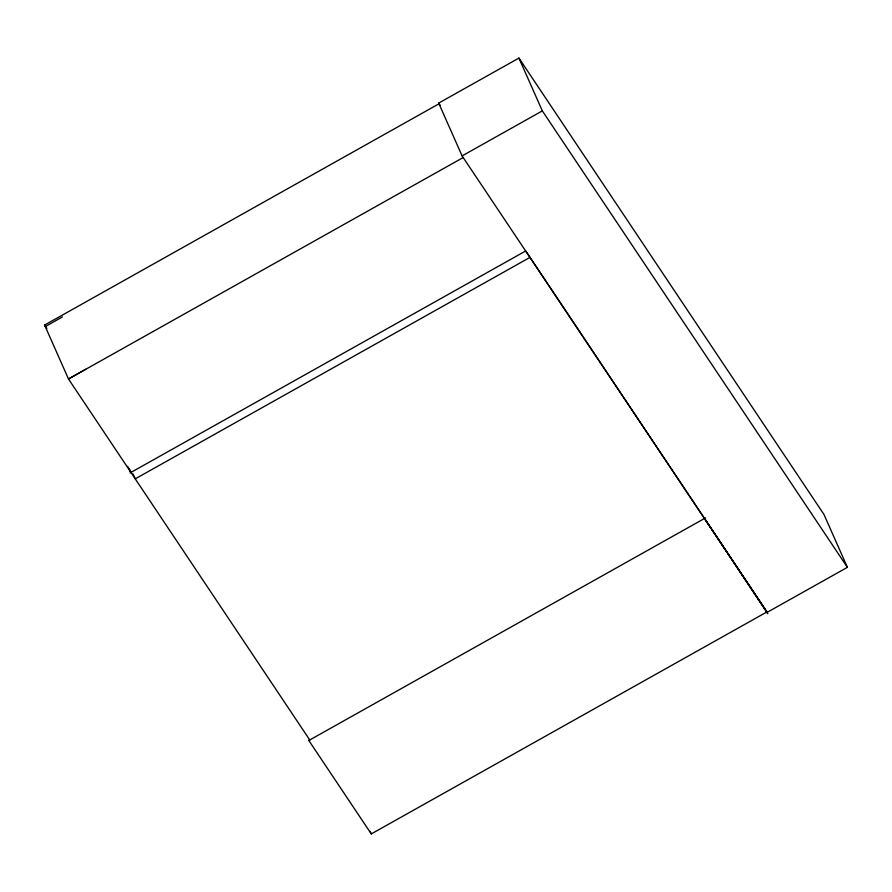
<?xml version="1.0" encoding="UTF-8"?>
<svg xmlns="http://www.w3.org/2000/svg" width="892" height="892" viewBox="0 0 892 892"><rect width="100%" height="100%" fill="white"/><g stroke="black" fill="none" stroke-linecap="round" stroke-linejoin="round"><path stroke-width="1.34" d="M45.28 326.617L62.451 316.894M85.654 369.266L68.494 378.988L309.747 739.959L308.822 740.483L705.449 517.94M438.697 103.093L518.932 58.08L823.996 514.517L847.4 567.334L767.165 612.347L462.101 155.91L438.697 103.093L440.213 105.356M462.981 157.65L68.494 378.988L44.6 325.067L439.087 103.74M462.101 155.91L542.336 110.887L518.932 58.08M130.02 472.95L525.722 250.942L766.975 611.912L371.273 833.92L308.777 740.416L309.702 739.892M530.015 257.364L135.249 478.859L133.042 473.875M542.336 110.887L847.4 567.334M44.6 325.067L46.886 328.49M704.524 518.464L767.744 613.741L766.641 611.243M127.623 466.393L130.946 472.437L129.295 468.69M370.147 831.389L371.273 833.92"/></g></svg>
